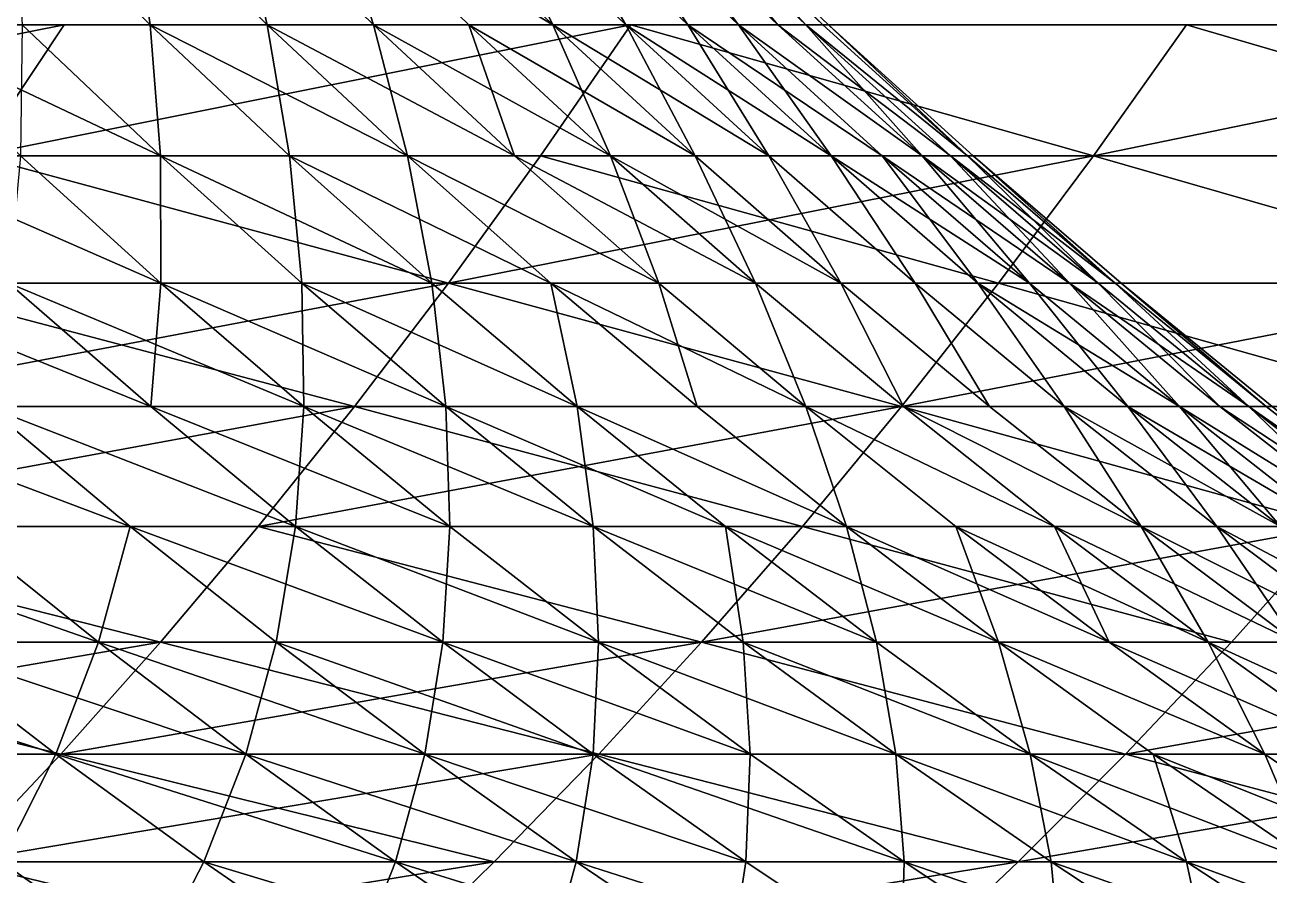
# Model space of a CAD drawing. Header units: millimetres. Extents: x -3250 to 8000, y -3250 to 3250.
# Drawn here: x 6573.7 to 6700.9, y -673.4 to -586.4 of the extents above; entities that cross this region are included whole.
import ezdxf

# ---------------------------------------------------------------- set-up
doc = ezdxf.new("R2010")
doc.units = ezdxf.units.MM
doc.header["$MEASUREMENT"] = 0
doc.layers.add('MESH_3D', color=2, linetype='CONTINUOUS')

msp = doc.modelspace()

# ---------------------------------------------------------------- linework, layer by layer
at = {"layer": 'MESH_3D'}
for points in [[(6586.5, -586.44, 3097.36), (6584.47, -572.69, 3145.62), (6572.59, -572.69, 3101.27)], [(6573.41, -586.44, 3052.98), (6586.5, -586.44, 3097.36), (6572.59, -572.69, 3101.27)], [(6598.47, -586.44, 3142.05), (6595.24, -572.69, 3190.25), (6584.47, -572.69, 3145.62)], [(6586.5, -586.44, 3097.36), (6598.47, -586.44, 3142.05), (6584.47, -572.69, 3145.62)], [(6609.33, -586.44, 3187.03), (6604.9, -572.69, 3235.13), (6595.24, -572.69, 3190.25)], [(6598.47, -586.44, 3142.05), (6609.33, -586.44, 3187.03), (6595.24, -572.69, 3190.25)], [(6604.9, -572.69, 3235.13), (6627.67, -586.44, 3277.73), (6613.44, -572.69, 3280.24)], [(6619.06, -586.44, 3232.27), (6627.67, -586.44, 3277.73), (6604.9, -572.69, 3235.13)], [(6609.33, -586.44, 3187.03), (6619.06, -586.44, 3232.27), (6604.9, -572.69, 3235.13)], [(6627.67, -586.44, 3277.73), (6620.84, -572.69, 3325.55), (6613.44, -572.69, 3280.24)], [(6635.13, -586.44, 3323.4), (6627.12, -572.69, 3371.03), (6620.84, -572.69, 3325.55)], [(6627.67, -586.44, 3277.73), (6635.13, -586.44, 3323.4), (6620.84, -572.69, 3325.55)], [(6641.46, -586.44, 3369.24), (6632.26, -572.69, 3416.65), (6627.12, -572.69, 3371.03)], [(6635.13, -586.44, 3323.4), (6641.46, -586.44, 3369.24), (6627.12, -572.69, 3371.03)], [(6646.64, -586.44, 3415.22), (6636.26, -572.69, 3462.39), (6632.26, -572.69, 3416.65)], [(6641.46, -586.44, 3369.24), (6646.64, -586.44, 3415.22), (6632.26, -572.69, 3416.65)], [(6650.67, -586.44, 3461.31), (6639.12, -572.69, 3508.21), (6636.26, -572.69, 3462.39)], [(6646.64, -586.44, 3415.22), (6650.67, -586.44, 3461.31), (6636.26, -572.69, 3462.39)], [(6653.55, -586.44, 3507.49), (6640.84, -572.69, 3554.09), (6639.12, -572.69, 3508.21)], [(6650.67, -586.44, 3461.31), (6653.55, -586.44, 3507.49), (6639.12, -572.69, 3508.21)], [(6655.28, -586.44, 3553.73), (6641.41, -572.69, 3600), (6640.84, -572.69, 3554.09)], [(6653.55, -586.44, 3507.49), (6655.28, -586.44, 3553.73), (6640.84, -572.69, 3554.09)], [(6655.28, -586.44, 3553.73), (6655.86, -586.44, 3600), (6641.41, -572.69, 3600)], [(6655.86, -586.44, 23100), (6641.41, -572.69, 3600), (6655.86, -586.44, 3600)], [(6577.68, -586.44, 25446.87), (6509.99, -599.82, 25478.45), (6568.75, -599.82, 25435.08)], [(6577.68, -586.44, 25446.87), (6518.62, -586.44, 25490.46), (6509.99, -599.82, 25478.45)], [(6518.62, -586.44, 1209.54), (6577.68, -586.44, 1253.13), (6568.75, -599.82, 1264.92)], [(6587.54, -599.82, 23651.38), (6573.24, -599.82, 23695.78), (6559.22, -586.44, 23691.07)], [(6587.54, -599.82, 23651.38), (6559.22, -586.44, 23691.07), (6573.41, -586.44, 23647.02)], [(6568.75, -599.82, 1264.92), (6635.64, -586.44, 1298.18), (6626.42, -599.82, 1309.74)], [(6577.68, -586.44, 1253.13), (6635.64, -586.44, 1298.18), (6568.75, -599.82, 1264.92)], [(6635.64, -586.44, 25401.82), (6577.68, -586.44, 25446.87), (6568.75, -599.82, 25435.08)], [(6635.64, -586.44, 25401.82), (6568.75, -599.82, 25435.08), (6626.42, -599.82, 25390.26)], [(6573.24, -599.82, 3004.22), (6587.54, -599.82, 3048.62), (6573.41, -586.44, 3052.98)], [(6587.54, -599.82, 3048.62), (6586.5, -586.44, 3097.36), (6573.41, -586.44, 3052.98)], [(6586.5, -586.44, 23602.64), (6587.54, -599.82, 23651.38), (6573.41, -586.44, 23647.02)], [(6600.73, -599.82, 3093.35), (6598.47, -586.44, 3142.05), (6586.5, -586.44, 3097.36)], [(6587.54, -599.82, 3048.62), (6600.73, -599.82, 3093.35), (6586.5, -586.44, 3097.36)], [(6600.73, -599.82, 23606.65), (6587.54, -599.82, 23651.38), (6586.5, -586.44, 23602.64)], [(6612.81, -599.82, 23561.6), (6600.73, -599.82, 23606.65), (6586.5, -586.44, 23602.64)], [(6612.81, -599.82, 23561.6), (6586.5, -586.44, 23602.64), (6598.47, -586.44, 23557.95)], [(6598.47, -586.44, 3142.05), (6623.75, -599.82, 3183.74), (6609.33, -586.44, 3187.03)], [(6612.81, -599.82, 3138.4), (6623.75, -599.82, 3183.74), (6598.47, -586.44, 3142.05)], [(6600.73, -599.82, 3093.35), (6612.81, -599.82, 3138.4), (6598.47, -586.44, 3142.05)], [(6609.33, -586.44, 23512.97), (6612.81, -599.82, 23561.6), (6598.47, -586.44, 23557.95)], [(6623.75, -599.82, 3183.74), (6619.06, -586.44, 3232.27), (6609.33, -586.44, 3187.03)], [(6623.75, -599.82, 23516.26), (6612.81, -599.82, 23561.6), (6609.33, -586.44, 23512.97)], [(6633.56, -599.82, 23470.66), (6609.33, -586.44, 23512.97), (6619.06, -586.44, 23467.73)], [(6633.56, -599.82, 23470.66), (6623.75, -599.82, 23516.26), (6609.33, -586.44, 23512.97)], [(6633.56, -599.82, 3229.34), (6627.67, -586.44, 3277.73), (6619.06, -586.44, 3232.27)], [(6623.75, -599.82, 3183.74), (6633.56, -599.82, 3229.34), (6619.06, -586.44, 3232.27)], [(6642.23, -599.82, 23424.84), (6619.06, -586.44, 23467.73), (6627.67, -586.44, 23422.27)], [(6642.23, -599.82, 23424.84), (6633.56, -599.82, 23470.66), (6619.06, -586.44, 23467.73)], [(6635.64, -586.44, 1298.18), (6682.95, -599.82, 1355.99), (6626.42, -599.82, 1309.74)], [(6682.95, -599.82, 25344.01), (6635.64, -586.44, 25401.82), (6626.42, -599.82, 25390.26)], [(6642.23, -599.82, 3275.16), (6635.13, -586.44, 3323.4), (6627.67, -586.44, 3277.73)], [(6633.56, -599.82, 3229.34), (6642.23, -599.82, 3275.16), (6627.67, -586.44, 3277.73)], [(6649.76, -599.82, 23378.81), (6642.23, -599.82, 23424.84), (6627.67, -586.44, 23422.27)], [(6649.76, -599.82, 23378.81), (6627.67, -586.44, 23422.27), (6635.13, -586.44, 23376.6)], [(6649.76, -599.82, 3321.19), (6641.46, -586.44, 3369.24), (6635.13, -586.44, 3323.4)], [(6642.23, -599.82, 3275.16), (6649.76, -599.82, 3321.19), (6635.13, -586.44, 3323.4)], [(6656.13, -599.82, 23332.6), (6649.76, -599.82, 23378.81), (6635.13, -586.44, 23376.6)], [(6656.13, -599.82, 23332.6), (6635.13, -586.44, 23376.6), (6641.46, -586.44, 23330.76)], [(6635.64, -586.44, 1298.18), (6692.46, -586.44, 1344.66), (6682.95, -599.82, 1355.99)], [(6692.46, -586.44, 25355.34), (6635.64, -586.44, 25401.82), (6682.95, -599.82, 25344.01)], [(6656.13, -599.82, 3367.4), (6646.64, -586.44, 3415.22), (6641.46, -586.44, 3369.24)], [(6649.76, -599.82, 3321.19), (6656.13, -599.82, 3367.4), (6641.46, -586.44, 3369.24)], [(6661.36, -599.82, 23286.26), (6656.13, -599.82, 23332.6), (6641.46, -586.44, 23330.76)], [(6661.36, -599.82, 23286.26), (6641.46, -586.44, 23330.76), (6646.64, -586.44, 23284.78)], [(6646.64, -586.44, 3415.22), (6665.42, -599.82, 3460.21), (6650.67, -586.44, 3461.31)], [(6661.36, -599.82, 3413.74), (6665.42, -599.82, 3460.21), (6646.64, -586.44, 3415.22)], [(6656.13, -599.82, 3367.4), (6661.36, -599.82, 3413.74), (6646.64, -586.44, 3415.22)], [(6665.42, -599.82, 23239.79), (6661.36, -599.82, 23286.26), (6646.64, -586.44, 23284.78)], [(6665.42, -599.82, 23239.79), (6646.64, -586.44, 23284.78), (6650.67, -586.44, 23238.69)], [(6665.42, -599.82, 3460.21), (6653.55, -586.44, 3507.49), (6650.67, -586.44, 3461.31)], [(6668.33, -599.82, 23193.24), (6650.67, -586.44, 23238.69), (6653.55, -586.44, 23192.51)], [(6668.33, -599.82, 23193.24), (6665.42, -599.82, 23239.79), (6650.67, -586.44, 23238.69)], [(6653.55, -586.44, 3507.49), (6670.07, -599.82, 3553.36), (6655.28, -586.44, 3553.73)], [(6668.33, -599.82, 3506.76), (6670.07, -599.82, 3553.36), (6653.55, -586.44, 3507.49)], [(6665.42, -599.82, 3460.21), (6668.33, -599.82, 3506.76), (6653.55, -586.44, 3507.49)], [(6670.07, -599.82, 23146.64), (6653.55, -586.44, 23192.51), (6655.28, -586.44, 23146.27)], [(6670.07, -599.82, 23146.64), (6668.33, -599.82, 23193.24), (6653.55, -586.44, 23192.51)], [(6670.07, -599.82, 3553.36), (6655.86, -586.44, 3600), (6655.28, -586.44, 3553.73)], [(6670.07, -599.82, 23146.64), (6655.28, -586.44, 23146.27), (6655.86, -586.44, 23100)], [(6670.07, -599.82, 3553.36), (6670.65, -599.82, 3600), (6655.86, -586.44, 3600)], [(6670.65, -599.82, 23100), (6655.86, -586.44, 23100), (6655.86, -586.44, 3600)], [(6670.65, -599.82, 23100), (6655.86, -586.44, 3600), (6670.65, -599.82, 3600)], [(6670.07, -599.82, 23146.64), (6655.86, -586.44, 23100), (6670.65, -599.82, 23100)], [(6692.46, -586.44, 1344.66), (6738.31, -599.82, 1403.63), (6682.95, -599.82, 1355.99)], [(6748.09, -586.44, 25307.46), (6682.95, -599.82, 25344.01), (6738.31, -599.82, 25296.37)], [(6748.09, -586.44, 25307.46), (6692.46, -586.44, 25355.34), (6682.95, -599.82, 25344.01)], [(6692.46, -586.44, 1344.66), (6748.09, -586.44, 1392.54), (6738.31, -599.82, 1403.63)], [(6587.57, -612.84, 23700.59), (6572.04, -612.84, 23744.97), (6557.84, -599.82, 23739.8)], [(6587.57, -612.84, 23700.59), (6557.84, -599.82, 23739.8), (6573.24, -599.82, 23695.78)], [(6568.75, -599.82, 1264.92), (6616.99, -612.84, 1321.56), (6559.62, -612.84, 1276.97)], [(6616.99, -612.84, 25378.44), (6568.75, -599.82, 25435.08), (6559.62, -612.84, 25423.03)], [(6568.75, -599.82, 1264.92), (6626.42, -599.82, 1309.74), (6616.99, -612.84, 1321.56)], [(6626.42, -599.82, 25390.26), (6568.75, -599.82, 25435.08), (6616.99, -612.84, 25378.44)], [(6572.04, -612.84, 2955.03), (6587.57, -612.84, 2999.41), (6573.24, -599.82, 3004.22)], [(6587.57, -612.84, 2999.41), (6587.54, -599.82, 3048.62), (6573.24, -599.82, 3004.22)], [(6587.54, -599.82, 23651.38), (6587.57, -612.84, 23700.59), (6573.24, -599.82, 23695.78)], [(6587.54, -599.82, 3048.62), (6615.29, -612.84, 3089.26), (6600.73, -599.82, 3093.35)], [(6601.99, -612.84, 3044.16), (6615.29, -612.84, 3089.26), (6587.54, -599.82, 3048.62)], [(6587.57, -612.84, 2999.41), (6601.99, -612.84, 3044.16), (6587.54, -599.82, 3048.62)], [(6601.99, -612.84, 23655.84), (6587.57, -612.84, 23700.59), (6587.54, -599.82, 23651.38)], [(6600.73, -599.82, 23606.65), (6601.99, -612.84, 23655.84), (6587.54, -599.82, 23651.38)], [(6615.29, -612.84, 3089.26), (6612.81, -599.82, 3138.4), (6600.73, -599.82, 3093.35)], [(6615.29, -612.84, 23610.74), (6601.99, -612.84, 23655.84), (6600.73, -599.82, 23606.65)], [(6627.46, -612.84, 23565.33), (6600.73, -599.82, 23606.65), (6612.81, -599.82, 23561.6)], [(6627.46, -612.84, 23565.33), (6615.29, -612.84, 23610.74), (6600.73, -599.82, 23606.65)], [(6612.81, -599.82, 3138.4), (6638.49, -612.84, 3180.38), (6623.75, -599.82, 3183.74)], [(6627.46, -612.84, 3134.67), (6638.49, -612.84, 3180.38), (6612.81, -599.82, 3138.4)], [(6615.29, -612.84, 3089.26), (6627.46, -612.84, 3134.67), (6612.81, -599.82, 3138.4)], [(6638.49, -612.84, 23519.62), (6627.46, -612.84, 23565.33), (6612.81, -599.82, 23561.6)], [(6638.49, -612.84, 23519.62), (6612.81, -599.82, 23561.6), (6623.75, -599.82, 23516.26)], [(6626.42, -599.82, 1309.74), (6673.23, -612.84, 1367.57), (6616.99, -612.84, 1321.56)], [(6682.95, -599.82, 25344.01), (6616.99, -612.84, 25378.44), (6673.23, -612.84, 25332.43)], [(6682.95, -599.82, 25344.01), (6626.42, -599.82, 25390.26), (6616.99, -612.84, 25378.44)], [(6623.75, -599.82, 3183.74), (6648.38, -612.84, 3226.34), (6633.56, -599.82, 3229.34)], [(6638.49, -612.84, 3180.38), (6648.38, -612.84, 3226.34), (6623.75, -599.82, 3183.74)], [(6633.56, -599.82, 23470.66), (6638.49, -612.84, 23519.62), (6623.75, -599.82, 23516.26)], [(6626.42, -599.82, 1309.74), (6682.95, -599.82, 1355.99), (6673.23, -612.84, 1367.57)], [(6633.56, -599.82, 3229.34), (6657.12, -612.84, 3272.54), (6642.23, -599.82, 3275.16)], [(6648.38, -612.84, 3226.34), (6657.12, -612.84, 3272.54), (6633.56, -599.82, 3229.34)], [(6648.38, -612.84, 23473.66), (6638.49, -612.84, 23519.62), (6633.56, -599.82, 23470.66)], [(6642.23, -599.82, 23424.84), (6648.38, -612.84, 23473.66), (6633.56, -599.82, 23470.66)], [(6657.12, -612.84, 3272.54), (6649.76, -599.82, 3321.19), (6642.23, -599.82, 3275.16)], [(6657.12, -612.84, 23427.46), (6648.38, -612.84, 23473.66), (6642.23, -599.82, 23424.84)], [(6649.76, -599.82, 23378.81), (6657.12, -612.84, 23427.46), (6642.23, -599.82, 23424.84)], [(6664.71, -612.84, 3318.94), (6656.13, -599.82, 3367.4), (6649.76, -599.82, 3321.19)], [(6657.12, -612.84, 3272.54), (6664.71, -612.84, 3318.94), (6649.76, -599.82, 3321.19)], [(6664.71, -612.84, 23381.06), (6657.12, -612.84, 23427.46), (6649.76, -599.82, 23378.81)], [(6656.13, -599.82, 23332.6), (6664.71, -612.84, 23381.06), (6649.76, -599.82, 23378.81)], [(6671.13, -612.84, 3365.52), (6661.36, -599.82, 3413.74), (6656.13, -599.82, 3367.4)], [(6664.71, -612.84, 3318.94), (6671.13, -612.84, 3365.52), (6656.13, -599.82, 3367.4)], [(6671.13, -612.84, 23334.48), (6664.71, -612.84, 23381.06), (6656.13, -599.82, 23332.6)], [(6676.4, -612.84, 23287.76), (6671.13, -612.84, 23334.48), (6656.13, -599.82, 23332.6)], [(6676.4, -612.84, 23287.76), (6656.13, -599.82, 23332.6), (6661.36, -599.82, 23286.26)], [(6661.36, -599.82, 3413.74), (6680.5, -612.84, 3459.08), (6665.42, -599.82, 3460.21)], [(6676.4, -612.84, 3412.24), (6680.5, -612.84, 3459.08), (6661.36, -599.82, 3413.74)], [(6671.13, -612.84, 3365.52), (6676.4, -612.84, 3412.24), (6661.36, -599.82, 3413.74)], [(6665.42, -599.82, 23239.79), (6676.4, -612.84, 23287.76), (6661.36, -599.82, 23286.26)], [(6680.5, -612.84, 3459.08), (6668.33, -599.82, 3506.76), (6665.42, -599.82, 3460.21)], [(6680.5, -612.84, 23240.92), (6676.4, -612.84, 23287.76), (6665.42, -599.82, 23239.79)], [(6683.43, -612.84, 23194), (6680.5, -612.84, 23240.92), (6665.42, -599.82, 23239.79)], [(6683.43, -612.84, 23194), (6665.42, -599.82, 23239.79), (6668.33, -599.82, 23193.24)], [(6668.33, -599.82, 3506.76), (6685.18, -612.84, 3552.99), (6670.07, -599.82, 3553.36)], [(6683.43, -612.84, 3506), (6685.18, -612.84, 3552.99), (6668.33, -599.82, 3506.76)], [(6680.5, -612.84, 3459.08), (6683.43, -612.84, 3506), (6668.33, -599.82, 3506.76)], [(6670.07, -599.82, 23146.64), (6683.43, -612.84, 23194), (6668.33, -599.82, 23193.24)], [(6685.18, -612.84, 3552.99), (6670.65, -599.82, 3600), (6670.07, -599.82, 3553.36)], [(6685.18, -612.84, 23147.01), (6670.07, -599.82, 23146.64), (6670.65, -599.82, 23100)], [(6685.18, -612.84, 23147.01), (6683.43, -612.84, 23194), (6670.07, -599.82, 23146.64)], [(6685.18, -612.84, 3552.99), (6685.77, -612.84, 3600), (6670.65, -599.82, 3600)], [(6670.65, -599.82, 23100), (6670.65, -599.82, 3600), (6685.77, -612.84, 3600)], [(6685.77, -612.84, 23100), (6670.65, -599.82, 23100), (6685.77, -612.84, 3600)], [(6685.18, -612.84, 23147.01), (6670.65, -599.82, 23100), (6685.77, -612.84, 23100)], [(6682.95, -599.82, 1355.99), (6728.3, -612.84, 1414.97), (6673.23, -612.84, 1367.57)], [(6728.3, -612.84, 25285.03), (6682.95, -599.82, 25344.01), (6673.23, -612.84, 25332.43)], [(6682.95, -599.82, 1355.99), (6738.31, -599.82, 1403.63), (6728.3, -612.84, 1414.97)], [(6738.31, -599.82, 25296.37), (6682.95, -599.82, 25344.01), (6728.3, -612.84, 25285.03)], [(6559.62, -612.84, 1276.97), (6607.37, -625.47, 1333.63), (6550.3, -625.47, 1289.28)], [(6616.99, -612.84, 25378.44), (6550.3, -625.47, 25410.72), (6607.37, -625.47, 25366.37)], [(6616.99, -612.84, 25378.44), (6559.62, -612.84, 25423.03), (6550.3, -625.47, 25410.72)], [(6586.55, -625.47, 23750.25), (6569.78, -625.47, 23794.59), (6555.41, -612.84, 23788.95)], [(6586.55, -625.47, 23750.25), (6555.41, -612.84, 23788.95), (6572.04, -612.84, 23744.97)], [(6559.62, -612.84, 1276.97), (6616.99, -612.84, 1321.56), (6607.37, -625.47, 1333.63)], [(6569.78, -625.47, 2905.41), (6586.55, -625.47, 2949.75), (6572.04, -612.84, 2955.03)], [(6586.55, -625.47, 2949.75), (6587.57, -612.84, 2999.41), (6572.04, -612.84, 2955.03)], [(6602.21, -625.47, 23705.51), (6586.55, -625.47, 23750.25), (6572.04, -612.84, 23744.97)], [(6602.21, -625.47, 23705.51), (6572.04, -612.84, 23744.97), (6587.57, -612.84, 23700.59)], [(6586.55, -625.47, 2949.75), (6602.21, -625.47, 2994.49), (6587.57, -612.84, 2999.41)], [(6602.21, -625.47, 2994.49), (6601.99, -612.84, 3044.16), (6587.57, -612.84, 2999.41)], [(6616.74, -625.47, 23660.39), (6587.57, -612.84, 23700.59), (6601.99, -612.84, 23655.84)], [(6616.74, -625.47, 23660.39), (6602.21, -625.47, 23705.51), (6587.57, -612.84, 23700.59)], [(6616.74, -625.47, 3039.61), (6615.29, -612.84, 3089.26), (6601.99, -612.84, 3044.16)], [(6602.21, -625.47, 2994.49), (6616.74, -625.47, 3039.61), (6601.99, -612.84, 3044.16)], [(6630.15, -625.47, 23614.92), (6616.74, -625.47, 23660.39), (6601.99, -612.84, 23655.84)], [(6630.15, -625.47, 23614.92), (6601.99, -612.84, 23655.84), (6615.29, -612.84, 23610.74)], [(6616.99, -612.84, 1321.56), (6663.31, -625.47, 1379.4), (6607.37, -625.47, 1333.63)], [(6663.31, -625.47, 25320.6), (6616.99, -612.84, 25378.44), (6607.37, -625.47, 25366.37)], [(6630.15, -625.47, 3085.08), (6627.46, -612.84, 3134.67), (6615.29, -612.84, 3089.26)], [(6616.74, -625.47, 3039.61), (6630.15, -625.47, 3085.08), (6615.29, -612.84, 3089.26)], [(6627.46, -612.84, 23565.33), (6630.15, -625.47, 23614.92), (6615.29, -612.84, 23610.74)], [(6616.99, -612.84, 1321.56), (6673.23, -612.84, 1367.57), (6663.31, -625.47, 1379.4)], [(6673.23, -612.84, 25332.43), (6616.99, -612.84, 25378.44), (6663.31, -625.47, 25320.6)], [(6642.42, -625.47, 3130.86), (6638.49, -612.84, 3180.38), (6627.46, -612.84, 3134.67)], [(6630.15, -625.47, 3085.08), (6642.42, -625.47, 3130.86), (6627.46, -612.84, 3134.67)], [(6642.42, -625.47, 23569.14), (6630.15, -625.47, 23614.92), (6627.46, -612.84, 23565.33)], [(6653.54, -625.47, 23523.06), (6642.42, -625.47, 23569.14), (6627.46, -612.84, 23565.33)], [(6653.54, -625.47, 23523.06), (6627.46, -612.84, 23565.33), (6638.49, -612.84, 23519.62)], [(6653.54, -625.47, 3176.94), (6648.38, -612.84, 3226.34), (6638.49, -612.84, 3180.38)], [(6642.42, -625.47, 3130.86), (6653.54, -625.47, 3176.94), (6638.49, -612.84, 3180.38)], [(6648.38, -612.84, 23473.66), (6653.54, -625.47, 23523.06), (6638.49, -612.84, 23519.62)], [(6663.51, -625.47, 3223.28), (6657.12, -612.84, 3272.54), (6648.38, -612.84, 3226.34)], [(6653.54, -625.47, 3176.94), (6663.51, -625.47, 3223.28), (6648.38, -612.84, 3226.34)], [(6663.51, -625.47, 23476.72), (6653.54, -625.47, 23523.06), (6648.38, -612.84, 23473.66)], [(6657.12, -612.84, 23427.46), (6663.51, -625.47, 23476.72), (6648.38, -612.84, 23473.66)], [(6672.32, -625.47, 3269.86), (6664.71, -612.84, 3318.94), (6657.12, -612.84, 3272.54)], [(6663.51, -625.47, 3223.28), (6672.32, -625.47, 3269.86), (6657.12, -612.84, 3272.54)], [(6672.32, -625.47, 23430.14), (6663.51, -625.47, 23476.72), (6657.12, -612.84, 23427.46)], [(6664.71, -612.84, 23381.06), (6672.32, -625.47, 23430.14), (6657.12, -612.84, 23427.46)], [(6673.23, -612.84, 1367.57), (6718.09, -625.47, 1426.54), (6663.31, -625.47, 1379.4)], [(6728.3, -612.84, 25285.03), (6673.23, -612.84, 25332.43), (6663.31, -625.47, 25320.6)], [(6728.3, -612.84, 25285.03), (6663.31, -625.47, 25320.6), (6718.09, -625.47, 25273.46)], [(6679.97, -625.47, 3316.64), (6671.13, -612.84, 3365.52), (6664.71, -612.84, 3318.94)], [(6672.32, -625.47, 3269.86), (6679.97, -625.47, 3316.64), (6664.71, -612.84, 3318.94)], [(6679.97, -625.47, 23383.36), (6672.32, -625.47, 23430.14), (6664.71, -612.84, 23381.06)], [(6671.13, -612.84, 23334.48), (6679.97, -625.47, 23383.36), (6664.71, -612.84, 23381.06)], [(6686.45, -625.47, 3363.6), (6676.4, -612.84, 3412.24), (6671.13, -612.84, 3365.52)], [(6679.97, -625.47, 3316.64), (6686.45, -625.47, 3363.6), (6671.13, -612.84, 3365.52)], [(6686.45, -625.47, 23336.4), (6679.97, -625.47, 23383.36), (6671.13, -612.84, 23334.48)], [(6691.76, -625.47, 23289.3), (6671.13, -612.84, 23334.48), (6676.4, -612.84, 23287.76)], [(6691.76, -625.47, 23289.3), (6686.45, -625.47, 23336.4), (6671.13, -612.84, 23334.48)], [(6673.23, -612.84, 1367.57), (6728.3, -612.84, 1414.97), (6718.09, -625.47, 1426.54)], [(6691.76, -625.47, 3410.7), (6680.5, -612.84, 3459.08), (6676.4, -612.84, 3412.24)], [(6686.45, -625.47, 3363.6), (6691.76, -625.47, 3410.7), (6676.4, -612.84, 3412.24)], [(6680.5, -612.84, 23240.92), (6691.76, -625.47, 23289.3), (6676.4, -612.84, 23287.76)], [(6695.89, -625.47, 3457.92), (6683.43, -612.84, 3506), (6680.5, -612.84, 3459.08)], [(6691.76, -625.47, 3410.7), (6695.89, -625.47, 3457.92), (6680.5, -612.84, 3459.08)], [(6695.89, -625.47, 23242.08), (6691.76, -625.47, 23289.3), (6680.5, -612.84, 23240.92)], [(6698.84, -625.47, 23194.77), (6695.89, -625.47, 23242.08), (6680.5, -612.84, 23240.92)], [(6698.84, -625.47, 23194.77), (6680.5, -612.84, 23240.92), (6683.43, -612.84, 23194)], [(6698.84, -625.47, 3505.23), (6685.18, -612.84, 3552.99), (6683.43, -612.84, 3506)], [(6695.89, -625.47, 3457.92), (6698.84, -625.47, 3505.23), (6683.43, -612.84, 3506)], [(6685.18, -612.84, 23147.01), (6698.84, -625.47, 23194.77), (6683.43, -612.84, 23194)], [(6700.62, -625.47, 3552.6), (6685.77, -612.84, 3600), (6685.18, -612.84, 3552.99)], [(6698.84, -625.47, 3505.23), (6700.62, -625.47, 3552.6), (6685.18, -612.84, 3552.99)], [(6700.62, -625.47, 23147.4), (6698.84, -625.47, 23194.77), (6685.18, -612.84, 23147.01)], [(6700.62, -625.47, 23147.4), (6685.18, -612.84, 23147.01), (6685.77, -612.84, 23100)], [(6700.62, -625.47, 3552.6), (6701.21, -625.47, 3600), (6685.77, -612.84, 3600)], [(6701.21, -625.47, 23100), (6685.77, -612.84, 23100), (6685.77, -612.84, 3600)], [(6701.21, -625.47, 23100), (6685.77, -612.84, 3600), (6701.21, -625.47, 3600)], [(6700.62, -625.47, 23147.4), (6685.77, -612.84, 23100), (6701.21, -625.47, 23100)], [(6540.79, -637.71, 1301.83), (6607.37, -625.47, 1333.63), (6597.55, -637.71, 1345.95)], [(6550.3, -625.47, 1289.28), (6607.37, -625.47, 1333.63), (6540.79, -637.71, 1301.83)], [(6607.37, -625.47, 25366.37), (6540.79, -637.71, 25398.17), (6597.55, -637.71, 25354.05)], [(6607.37, -625.47, 25366.37), (6550.3, -625.47, 25410.72), (6540.79, -637.71, 25398.17)], [(6551.92, -625.47, 2861.5), (6584.44, -637.71, 2899.66), (6569.78, -625.47, 2905.41)], [(6566.43, -637.71, 2855.39), (6584.44, -637.71, 2899.66), (6551.92, -625.47, 2861.5)], [(6584.44, -637.71, 23800.34), (6551.92, -625.47, 23838.5), (6569.78, -625.47, 23794.59)], [(6584.44, -637.71, 23800.34), (6566.43, -637.71, 23844.61), (6551.92, -625.47, 23838.5)], [(6569.78, -625.47, 2905.41), (6601.35, -637.71, 2944.36), (6586.55, -625.47, 2949.75)], [(6584.44, -637.71, 2899.66), (6601.35, -637.71, 2944.36), (6569.78, -625.47, 2905.41)], [(6601.35, -637.71, 23755.64), (6569.78, -625.47, 23794.59), (6586.55, -625.47, 23750.25)], [(6601.35, -637.71, 23755.64), (6584.44, -637.71, 23800.34), (6569.78, -625.47, 23794.59)], [(6586.55, -625.47, 2949.75), (6617.14, -637.71, 2989.47), (6602.21, -625.47, 2994.49)], [(6601.35, -637.71, 2944.36), (6617.14, -637.71, 2989.47), (6586.55, -625.47, 2949.75)], [(6602.21, -625.47, 23705.51), (6601.35, -637.71, 23755.64), (6586.55, -625.47, 23750.25)], [(6607.37, -625.47, 1333.63), (6653.18, -637.71, 1391.46), (6597.55, -637.71, 1345.95)], [(6663.31, -625.47, 25320.6), (6607.37, -625.47, 25366.37), (6597.55, -637.71, 25354.05)], [(6663.31, -625.47, 25320.6), (6597.55, -637.71, 25354.05), (6653.18, -637.71, 25308.54)], [(6617.14, -637.71, 23710.53), (6601.35, -637.71, 23755.64), (6602.21, -625.47, 23705.51)], [(6617.14, -637.71, 2989.47), (6616.74, -625.47, 3039.61), (6602.21, -625.47, 2994.49)], [(6631.79, -637.71, 23665.03), (6617.14, -637.71, 23710.53), (6602.21, -625.47, 23705.51)], [(6631.79, -637.71, 23665.03), (6602.21, -625.47, 23705.51), (6616.74, -625.47, 23660.39)], [(6607.37, -625.47, 1333.63), (6663.31, -625.47, 1379.4), (6653.18, -637.71, 1391.46)], [(6631.79, -637.71, 3034.97), (6630.15, -625.47, 3085.08), (6616.74, -625.47, 3039.61)], [(6617.14, -637.71, 2989.47), (6631.79, -637.71, 3034.97), (6616.74, -625.47, 3039.61)], [(6645.31, -637.71, 23619.19), (6616.74, -625.47, 23660.39), (6630.15, -625.47, 23614.92)], [(6645.31, -637.71, 23619.19), (6631.79, -637.71, 23665.03), (6616.74, -625.47, 23660.39)], [(6630.15, -625.47, 3085.08), (6657.68, -637.71, 3126.98), (6642.42, -625.47, 3130.86)], [(6645.31, -637.71, 3080.81), (6657.68, -637.71, 3126.98), (6630.15, -625.47, 3085.08)], [(6631.79, -637.71, 3034.97), (6645.31, -637.71, 3080.81), (6630.15, -625.47, 3085.08)], [(6657.68, -637.71, 23573.02), (6645.31, -637.71, 23619.19), (6630.15, -625.47, 23614.92)], [(6657.68, -637.71, 23573.02), (6630.15, -625.47, 23614.92), (6642.42, -625.47, 23569.14)], [(6657.68, -637.71, 3126.98), (6653.54, -625.47, 3176.94), (6642.42, -625.47, 3130.86)], [(6653.54, -625.47, 23523.06), (6657.68, -637.71, 23573.02), (6642.42, -625.47, 23569.14)], [(6663.31, -625.47, 1379.4), (6707.67, -637.71, 1438.35), (6653.18, -637.71, 1391.46)], [(6707.67, -637.71, 25261.65), (6663.31, -625.47, 25320.6), (6653.18, -637.71, 25308.54)], [(6653.54, -625.47, 3176.94), (6678.95, -637.71, 3220.16), (6663.51, -625.47, 3223.28)], [(6668.89, -637.71, 3173.44), (6678.95, -637.71, 3220.16), (6653.54, -625.47, 3176.94)], [(6657.68, -637.71, 3126.98), (6668.89, -637.71, 3173.44), (6653.54, -625.47, 3176.94)], [(6668.89, -637.71, 23526.56), (6657.68, -637.71, 23573.02), (6653.54, -625.47, 23523.06)], [(6678.95, -637.71, 23479.84), (6668.89, -637.71, 23526.56), (6653.54, -625.47, 23523.06)], [(6678.95, -637.71, 23479.84), (6653.54, -625.47, 23523.06), (6663.51, -625.47, 23476.72)], [(6663.31, -625.47, 1379.4), (6718.09, -625.47, 1426.54), (6707.67, -637.71, 1438.35)], [(6718.09, -625.47, 25273.46), (6663.31, -625.47, 25320.6), (6707.67, -637.71, 25261.65)], [(6663.51, -625.47, 3223.28), (6687.83, -637.71, 3267.12), (6672.32, -625.47, 3269.86)], [(6678.95, -637.71, 3220.16), (6687.83, -637.71, 3267.12), (6663.51, -625.47, 3223.28)], [(6687.83, -637.71, 23432.88), (6663.51, -625.47, 23476.72), (6672.32, -625.47, 23430.14)], [(6687.83, -637.71, 23432.88), (6678.95, -637.71, 23479.84), (6663.51, -625.47, 23476.72)], [(6687.83, -637.71, 3267.12), (6679.97, -625.47, 3316.64), (6672.32, -625.47, 3269.86)], [(6679.97, -625.47, 23383.36), (6687.83, -637.71, 23432.88), (6672.32, -625.47, 23430.14)], [(6695.55, -637.71, 3314.29), (6686.45, -625.47, 3363.6), (6679.97, -625.47, 3316.64)], [(6687.83, -637.71, 3267.12), (6695.55, -637.71, 3314.29), (6679.97, -625.47, 3316.64)], [(6695.55, -637.71, 23385.71), (6687.83, -637.71, 23432.88), (6679.97, -625.47, 23383.36)], [(6702.08, -637.71, 23338.36), (6679.97, -625.47, 23383.36), (6686.45, -625.47, 23336.4)], [(6702.08, -637.71, 23338.36), (6695.55, -637.71, 23385.71), (6679.97, -625.47, 23383.36)], [(6702.08, -637.71, 3361.64), (6691.76, -625.47, 3410.7), (6686.45, -625.47, 3363.6)], [(6695.55, -637.71, 3314.29), (6702.08, -637.71, 3361.64), (6686.45, -625.47, 3363.6)], [(6707.43, -637.71, 23290.87), (6702.08, -637.71, 23338.36), (6686.45, -625.47, 23336.4)], [(6707.43, -637.71, 23290.87), (6686.45, -625.47, 23336.4), (6691.76, -625.47, 23289.3)], [(6691.76, -625.47, 3410.7), (6711.6, -637.71, 3456.75), (6695.89, -625.47, 3457.92)], [(6707.43, -637.71, 3409.13), (6711.6, -637.71, 3456.75), (6691.76, -625.47, 3410.7)], [(6702.08, -637.71, 3361.64), (6707.43, -637.71, 3409.13), (6691.76, -625.47, 3410.7)], [(6711.6, -637.71, 23243.25), (6691.76, -625.47, 23289.3), (6695.89, -625.47, 23242.08)], [(6711.6, -637.71, 23243.25), (6707.43, -637.71, 23290.87), (6691.76, -625.47, 23289.3)], [(6711.6, -637.71, 3456.75), (6698.84, -625.47, 3505.23), (6695.89, -625.47, 3457.92)], [(6714.57, -637.71, 23195.55), (6711.6, -637.71, 23243.25), (6695.89, -625.47, 23242.08)], [(6714.57, -637.71, 23195.55), (6695.89, -625.47, 23242.08), (6698.84, -625.47, 23194.77)], [(6698.84, -625.47, 3505.23), (6716.36, -637.71, 3552.21), (6700.62, -625.47, 3552.6)], [(6714.57, -637.71, 3504.45), (6716.36, -637.71, 3552.21), (6698.84, -625.47, 3505.23)], [(6711.6, -637.71, 3456.75), (6714.57, -637.71, 3504.45), (6698.84, -625.47, 3505.23)], [(6716.36, -637.71, 23147.79), (6714.57, -637.71, 23195.55), (6698.84, -625.47, 23194.77)], [(6716.36, -637.71, 23147.79), (6698.84, -625.47, 23194.77), (6700.62, -625.47, 23147.4)], [(6716.36, -637.71, 3552.21), (6701.21, -625.47, 3600), (6700.62, -625.47, 3552.6)], [(6716.36, -637.71, 23147.79), (6700.62, -625.47, 23147.4), (6701.21, -625.47, 23100)], [(6540.79, -637.71, 1301.83), (6587.54, -649.55, 1358.49), (6531.1, -649.55, 1314.63)], [(6587.54, -649.55, 25341.51), (6540.79, -637.71, 25398.17), (6531.1, -649.55, 25385.37)], [(6540.79, -637.71, 1301.83), (6597.55, -637.71, 1345.95), (6587.54, -649.55, 1358.49)], [(6597.55, -637.71, 25354.05), (6540.79, -637.71, 25398.17), (6587.54, -649.55, 25341.51)], [(6581.22, -649.55, 23850.85), (6547.32, -637.71, 23888.42), (6566.43, -637.71, 23844.61)], [(6581.22, -649.55, 23850.85), (6561.95, -649.55, 23895.02), (6547.32, -637.71, 23888.42)], [(6561.95, -649.55, 2804.98), (6581.22, -649.55, 2849.15), (6566.43, -637.71, 2855.39)], [(6581.22, -649.55, 2849.15), (6584.44, -637.71, 2899.66), (6566.43, -637.71, 2855.39)], [(6584.44, -637.71, 23800.34), (6581.22, -649.55, 23850.85), (6566.43, -637.71, 23844.61)], [(6581.22, -649.55, 2849.15), (6599.38, -649.55, 2893.79), (6584.44, -637.71, 2899.66)], [(6599.38, -649.55, 23806.21), (6581.22, -649.55, 23850.85), (6584.44, -637.71, 23800.34)], [(6599.38, -649.55, 2893.79), (6601.35, -637.71, 2944.36), (6584.44, -637.71, 2899.66)], [(6616.43, -649.55, 23761.13), (6584.44, -637.71, 23800.34), (6601.35, -637.71, 23755.64)], [(6616.43, -649.55, 23761.13), (6599.38, -649.55, 23806.21), (6584.44, -637.71, 23800.34)], [(6597.55, -637.71, 1345.95), (6642.87, -649.55, 1403.75), (6587.54, -649.55, 1358.49)], [(6642.87, -649.55, 25296.25), (6597.55, -637.71, 25354.05), (6587.54, -649.55, 25341.51)], [(6597.55, -637.71, 1345.95), (6653.18, -637.71, 1391.46), (6642.87, -649.55, 1403.75)], [(6653.18, -637.71, 25308.54), (6597.55, -637.71, 25354.05), (6642.87, -649.55, 25296.25)], [(6599.38, -649.55, 2893.79), (6616.43, -649.55, 2938.87), (6601.35, -637.71, 2944.36)], [(6616.43, -649.55, 2938.87), (6617.14, -637.71, 2989.47), (6601.35, -637.71, 2944.36)], [(6632.35, -649.55, 23715.64), (6601.35, -637.71, 23755.64), (6617.14, -637.71, 23710.53)], [(6632.35, -649.55, 23715.64), (6616.43, -649.55, 23761.13), (6601.35, -637.71, 23755.64)], [(6616.43, -649.55, 2938.87), (6632.35, -649.55, 2984.36), (6617.14, -637.71, 2989.47)], [(6632.35, -649.55, 2984.36), (6631.79, -637.71, 3034.97), (6617.14, -637.71, 2989.47)], [(6631.79, -637.71, 23665.03), (6632.35, -649.55, 23715.64), (6617.14, -637.71, 23710.53)], [(6647.13, -649.55, 3030.24), (6645.31, -637.71, 3080.81), (6631.79, -637.71, 3034.97)], [(6632.35, -649.55, 2984.36), (6647.13, -649.55, 3030.24), (6631.79, -637.71, 3034.97)], [(6647.13, -649.55, 23669.76), (6632.35, -649.55, 23715.64), (6631.79, -637.71, 23665.03)], [(6660.76, -649.55, 23623.54), (6647.13, -649.55, 23669.76), (6631.79, -637.71, 23665.03)], [(6660.76, -649.55, 23623.54), (6631.79, -637.71, 23665.03), (6645.31, -637.71, 23619.19)], [(6653.18, -637.71, 1391.46), (6697.05, -649.55, 1450.38), (6642.87, -649.55, 1403.75)], [(6707.67, -637.71, 25261.65), (6642.87, -649.55, 25296.25), (6697.05, -649.55, 25249.62)], [(6707.67, -637.71, 25261.65), (6653.18, -637.71, 25308.54), (6642.87, -649.55, 25296.25)], [(6660.76, -649.55, 3076.46), (6657.68, -637.71, 3126.98), (6645.31, -637.71, 3080.81)], [(6647.13, -649.55, 3030.24), (6660.76, -649.55, 3076.46), (6645.31, -637.71, 3080.81)], [(6673.23, -649.55, 23576.98), (6660.76, -649.55, 23623.54), (6645.31, -637.71, 23619.19)], [(6673.23, -649.55, 23576.98), (6645.31, -637.71, 23619.19), (6657.68, -637.71, 23573.02)], [(6653.18, -637.71, 1391.46), (6707.67, -637.71, 1438.35), (6697.05, -649.55, 1450.38)], [(6673.23, -649.55, 3123.02), (6668.89, -637.71, 3173.44), (6657.68, -637.71, 3126.98)], [(6660.76, -649.55, 3076.46), (6673.23, -649.55, 3123.02), (6657.68, -637.71, 3126.98)], [(6684.54, -649.55, 23530.13), (6657.68, -637.71, 23573.02), (6668.89, -637.71, 23526.56)], [(6684.54, -649.55, 23530.13), (6673.23, -649.55, 23576.98), (6657.68, -637.71, 23573.02)], [(6668.89, -637.71, 3173.44), (6694.68, -649.55, 3216.98), (6678.95, -637.71, 3220.16)], [(6684.54, -649.55, 3169.87), (6694.68, -649.55, 3216.98), (6668.89, -637.71, 3173.44)], [(6673.23, -649.55, 3123.02), (6684.54, -649.55, 3169.87), (6668.89, -637.71, 3173.44)], [(6678.95, -637.71, 23479.84), (6684.54, -649.55, 23530.13), (6668.89, -637.71, 23526.56)], [(6694.68, -649.55, 3216.98), (6687.83, -637.71, 3267.12), (6678.95, -637.71, 3220.16)], [(6694.68, -649.55, 23483.02), (6684.54, -649.55, 23530.13), (6678.95, -637.71, 23479.84)], [(6703.64, -649.55, 23435.66), (6694.68, -649.55, 23483.02), (6678.95, -637.71, 23479.84)], [(6703.64, -649.55, 23435.66), (6678.95, -637.71, 23479.84), (6687.83, -637.71, 23432.88)], [(6703.64, -649.55, 3264.34), (6695.55, -637.71, 3314.29), (6687.83, -637.71, 3267.12)], [(6694.68, -649.55, 3216.98), (6703.64, -649.55, 3264.34), (6687.83, -637.71, 3267.12)], [(6711.41, -649.55, 23388.1), (6703.64, -649.55, 23435.66), (6687.83, -637.71, 23432.88)], [(6711.41, -649.55, 23388.1), (6687.83, -637.71, 23432.88), (6695.55, -637.71, 23385.71)], [(6711.41, -649.55, 3311.9), (6702.08, -637.71, 3361.64), (6695.55, -637.71, 3314.29)], [(6703.64, -649.55, 3264.34), (6711.41, -649.55, 3311.9), (6695.55, -637.71, 3314.29)], [(6718, -649.55, 23340.36), (6695.55, -637.71, 23385.71), (6702.08, -637.71, 23338.36)], [(6718, -649.55, 23340.36), (6711.41, -649.55, 23388.1), (6695.55, -637.71, 23385.71)], [(6707.67, -637.71, 1438.35), (6750.05, -649.55, 1498.34), (6697.05, -649.55, 1450.38)], [(6750.05, -649.55, 25201.66), (6707.67, -637.71, 25261.65), (6697.05, -649.55, 25249.62)], [(6521.24, -660.99, 1327.65), (6587.54, -649.55, 1358.49), (6577.35, -660.99, 1371.27)], [(6531.1, -649.55, 1314.63), (6587.54, -649.55, 1358.49), (6521.24, -660.99, 1327.65)], [(6577.35, -660.99, 25328.73), (6531.1, -649.55, 25385.37), (6521.24, -660.99, 25372.35)], [(6587.54, -649.55, 25341.51), (6531.1, -649.55, 25385.37), (6577.35, -660.99, 25328.73)], [(6576.84, -660.99, 23901.74), (6541.58, -649.55, 23938.7), (6561.95, -649.55, 23895.02)], [(6576.84, -660.99, 23901.74), (6556.3, -660.99, 23945.79), (6541.58, -649.55, 23938.7)], [(6556.3, -660.99, 2754.21), (6576.84, -660.99, 2798.26), (6561.95, -649.55, 2804.98)], [(6576.84, -660.99, 2798.26), (6581.22, -649.55, 2849.15), (6561.95, -649.55, 2804.98)], [(6596.27, -660.99, 23857.19), (6561.95, -649.55, 23895.02), (6581.22, -649.55, 23850.85)], [(6596.27, -660.99, 23857.19), (6576.84, -660.99, 23901.74), (6561.95, -649.55, 23895.02)], [(6576.84, -660.99, 2798.26), (6596.27, -660.99, 2842.81), (6581.22, -649.55, 2849.15)], [(6587.54, -649.55, 1358.49), (6632.37, -660.99, 1416.27), (6577.35, -660.99, 1371.27)], [(6642.87, -649.55, 25296.25), (6577.35, -660.99, 25328.73), (6632.37, -660.99, 25283.73)], [(6642.87, -649.55, 25296.25), (6587.54, -649.55, 25341.51), (6577.35, -660.99, 25328.73)], [(6581.22, -649.55, 2849.15), (6614.59, -660.99, 2887.82), (6599.38, -649.55, 2893.79)], [(6596.27, -660.99, 2842.81), (6614.59, -660.99, 2887.82), (6581.22, -649.55, 2849.15)], [(6599.38, -649.55, 23806.21), (6596.27, -660.99, 23857.19), (6581.22, -649.55, 23850.85)], [(6587.54, -649.55, 1358.49), (6642.87, -649.55, 1403.75), (6632.37, -660.99, 1416.27)], [(6614.59, -660.99, 23812.18), (6596.27, -660.99, 23857.19), (6599.38, -649.55, 23806.21)], [(6614.59, -660.99, 2887.82), (6616.43, -649.55, 2938.87), (6599.38, -649.55, 2893.79)], [(6631.78, -660.99, 23766.71), (6614.59, -660.99, 23812.18), (6599.38, -649.55, 23806.21)], [(6631.78, -660.99, 23766.71), (6599.38, -649.55, 23806.21), (6616.43, -649.55, 23761.13)], [(6614.59, -660.99, 2887.82), (6631.78, -660.99, 2933.29), (6616.43, -649.55, 2938.87)], [(6631.78, -660.99, 2933.29), (6632.35, -649.55, 2984.36), (6616.43, -649.55, 2938.87)], [(6647.84, -660.99, 23720.84), (6631.78, -660.99, 23766.71), (6616.43, -649.55, 23761.13)], [(6647.84, -660.99, 23720.84), (6616.43, -649.55, 23761.13), (6632.35, -649.55, 23715.64)], [(6631.78, -660.99, 2933.29), (6647.84, -660.99, 2979.16), (6632.35, -649.55, 2984.36)], [(6647.84, -660.99, 2979.16), (6647.13, -649.55, 3030.24), (6632.35, -649.55, 2984.36)], [(6662.74, -660.99, 23674.58), (6632.35, -649.55, 23715.64), (6647.13, -649.55, 23669.76)], [(6662.74, -660.99, 23674.58), (6647.84, -660.99, 23720.84), (6632.35, -649.55, 23715.64)], [(6642.87, -649.55, 1403.75), (6686.24, -660.99, 1462.63), (6632.37, -660.99, 1416.27)], [(6686.24, -660.99, 25237.37), (6642.87, -649.55, 25296.25), (6632.37, -660.99, 25283.73)], [(6642.87, -649.55, 1403.75), (6697.05, -649.55, 1450.38), (6686.24, -660.99, 1462.63)], [(6697.05, -649.55, 25249.62), (6642.87, -649.55, 25296.25), (6686.24, -660.99, 25237.37)], [(6662.74, -660.99, 3025.42), (6660.76, -649.55, 3076.46), (6647.13, -649.55, 3030.24)], [(6647.84, -660.99, 2979.16), (6662.74, -660.99, 3025.42), (6647.13, -649.55, 3030.24)], [(6676.49, -660.99, 23627.96), (6662.74, -660.99, 23674.58), (6647.13, -649.55, 23669.76)], [(6676.49, -660.99, 23627.96), (6647.13, -649.55, 23669.76), (6660.76, -649.55, 23623.54)], [(6676.49, -660.99, 3072.04), (6673.23, -649.55, 3123.02), (6660.76, -649.55, 3076.46)], [(6662.74, -660.99, 3025.42), (6676.49, -660.99, 3072.04), (6660.76, -649.55, 3076.46)], [(6673.23, -649.55, 23576.98), (6676.49, -660.99, 23627.96), (6660.76, -649.55, 23623.54)], [(6673.23, -649.55, 3123.02), (6700.47, -660.99, 3166.23), (6684.54, -649.55, 3169.87)], [(6689.06, -660.99, 3118.98), (6700.47, -660.99, 3166.23), (6673.23, -649.55, 3123.02)], [(6676.49, -660.99, 3072.04), (6689.06, -660.99, 3118.98), (6673.23, -649.55, 3123.02)], [(6689.06, -660.99, 23581.02), (6676.49, -660.99, 23627.96), (6673.23, -649.55, 23576.98)], [(6700.47, -660.99, 23533.77), (6673.23, -649.55, 23576.98), (6684.54, -649.55, 23530.13)], [(6700.47, -660.99, 23533.77), (6689.06, -660.99, 23581.02), (6673.23, -649.55, 23576.98)], [(6700.47, -660.99, 3166.23), (6694.68, -649.55, 3216.98), (6684.54, -649.55, 3169.87)], [(6710.69, -660.99, 23486.25), (6684.54, -649.55, 23530.13), (6694.68, -649.55, 23483.02)], [(6710.69, -660.99, 23486.25), (6700.47, -660.99, 23533.77), (6684.54, -649.55, 23530.13)], [(6686.24, -660.99, 1462.63), (6750.05, -649.55, 1498.34), (6738.94, -660.99, 1510.32)], [(6697.05, -649.55, 1450.38), (6750.05, -649.55, 1498.34), (6686.24, -660.99, 1462.63)], [(6750.05, -649.55, 25201.66), (6697.05, -649.55, 25249.62), (6686.24, -660.99, 25237.37)], [(6750.05, -649.55, 25201.66), (6686.24, -660.99, 25237.37), (6738.94, -660.99, 25189.68)], [(6710.69, -660.99, 3213.75), (6703.64, -649.55, 3264.34), (6694.68, -649.55, 3216.98)], [(6700.47, -660.99, 3166.23), (6710.69, -660.99, 3213.75), (6694.68, -649.55, 3216.98)], [(6719.73, -660.99, 23438.5), (6710.69, -660.99, 23486.25), (6694.68, -649.55, 23483.02)], [(6719.73, -660.99, 23438.5), (6694.68, -649.55, 23483.02), (6703.64, -649.55, 23435.66)], [(6521.24, -660.99, 1327.65), (6577.35, -660.99, 1371.27), (6566.99, -672.02, 1384.26)], [(6577.35, -660.99, 25328.73), (6521.24, -660.99, 25372.35), (6566.99, -672.02, 25315.74)], [(6571.27, -672.02, 2747), (6576.84, -660.99, 2798.26), (6556.3, -660.99, 2754.21)], [(6576.84, -660.99, 23901.74), (6571.27, -672.02, 23953), (6556.3, -660.99, 23945.79)], [(6577.35, -660.99, 1371.27), (6621.68, -672.02, 1429), (6566.99, -672.02, 1384.26)], [(6632.37, -660.99, 25283.73), (6566.99, -672.02, 25315.74), (6621.68, -672.02, 25271)], [(6632.37, -660.99, 25283.73), (6577.35, -660.99, 25328.73), (6566.99, -672.02, 25315.74)], [(6571.27, -672.02, 2747), (6591.99, -672.02, 2791.42), (6576.84, -660.99, 2798.26)], [(6591.99, -672.02, 23908.58), (6571.27, -672.02, 23953), (6576.84, -660.99, 23901.74)], [(6591.99, -672.02, 2791.42), (6596.27, -660.99, 2842.81), (6576.84, -660.99, 2798.26)], [(6611.59, -672.02, 23863.65), (6576.84, -660.99, 23901.74), (6596.27, -660.99, 23857.19)], [(6611.59, -672.02, 23863.65), (6591.99, -672.02, 23908.58), (6576.84, -660.99, 23901.74)], [(6577.35, -660.99, 1371.27), (6632.37, -660.99, 1416.27), (6621.68, -672.02, 1429)], [(6591.99, -672.02, 2791.42), (6611.59, -672.02, 2836.35), (6596.27, -660.99, 2842.81)], [(6611.59, -672.02, 2836.35), (6614.59, -660.99, 2887.82), (6596.27, -660.99, 2842.81)], [(6630.06, -672.02, 23818.25), (6596.27, -660.99, 23857.19), (6614.59, -660.99, 23812.18)], [(6630.06, -672.02, 23818.25), (6611.59, -672.02, 23863.65), (6596.27, -660.99, 23857.19)], [(6611.59, -672.02, 2836.35), (6630.06, -672.02, 2881.75), (6614.59, -660.99, 2887.82)], [(6630.06, -672.02, 2881.75), (6631.78, -660.99, 2933.29), (6614.59, -660.99, 2887.82)], [(6647.4, -672.02, 23772.4), (6614.59, -660.99, 23812.18), (6631.78, -660.99, 23766.71)], [(6647.4, -672.02, 23772.4), (6630.06, -672.02, 23818.25), (6614.59, -660.99, 23812.18)], [(6632.37, -660.99, 1416.27), (6675.24, -672.02, 1475.09), (6621.68, -672.02, 1429)], [(6675.24, -672.02, 25224.91), (6632.37, -660.99, 25283.73), (6621.68, -672.02, 25271)], [(6630.06, -672.02, 2881.75), (6647.4, -672.02, 2927.6), (6631.78, -660.99, 2933.29)], [(6647.4, -672.02, 2927.6), (6647.84, -660.99, 2979.16), (6631.78, -660.99, 2933.29)], [(6663.59, -672.02, 23726.13), (6631.78, -660.99, 23766.71), (6647.84, -660.99, 23720.84)], [(6663.59, -672.02, 23726.13), (6647.4, -672.02, 23772.4), (6631.78, -660.99, 23766.71)], [(6632.37, -660.99, 1416.27), (6686.24, -660.99, 1462.63), (6675.24, -672.02, 1475.09)], [(6686.24, -660.99, 25237.37), (6632.37, -660.99, 25283.73), (6675.24, -672.02, 25224.91)], [(6647.4, -672.02, 2927.6), (6663.59, -672.02, 2973.87), (6647.84, -660.99, 2979.16)], [(6663.59, -672.02, 2973.87), (6662.74, -660.99, 3025.42), (6647.84, -660.99, 2979.16)], [(6662.74, -660.99, 23674.58), (6663.59, -672.02, 23726.13), (6647.84, -660.99, 23720.84)], [(6678.62, -672.02, 3020.52), (6676.49, -660.99, 3072.04), (6662.74, -660.99, 3025.42)], [(6663.59, -672.02, 2973.87), (6678.62, -672.02, 3020.52), (6662.74, -660.99, 3025.42)], [(6678.62, -672.02, 23679.48), (6663.59, -672.02, 23726.13), (6662.74, -660.99, 23674.58)], [(6692.48, -672.02, 23632.46), (6678.62, -672.02, 23679.48), (6662.74, -660.99, 23674.58)], [(6692.48, -672.02, 23632.46), (6662.74, -660.99, 23674.58), (6676.49, -660.99, 23627.96)], [(6686.24, -660.99, 1462.63), (6727.63, -672.02, 1522.5), (6675.24, -672.02, 1475.09)], [(6738.94, -660.99, 25189.68), (6686.24, -660.99, 25237.37), (6675.24, -672.02, 25224.91)], [(6738.94, -660.99, 25189.68), (6675.24, -672.02, 25224.91), (6727.63, -672.02, 25177.5)], [(6692.48, -672.02, 3067.54), (6689.06, -660.99, 3118.98), (6676.49, -660.99, 3072.04)], [(6678.62, -672.02, 3020.52), (6692.48, -672.02, 3067.54), (6676.49, -660.99, 3072.04)], [(6705.17, -672.02, 23585.12), (6692.48, -672.02, 23632.46), (6676.49, -660.99, 23627.96)], [(6705.17, -672.02, 23585.12), (6676.49, -660.99, 23627.96), (6689.06, -660.99, 23581.02)], [(6686.24, -660.99, 1462.63), (6738.94, -660.99, 1510.32), (6727.63, -672.02, 1522.5)], [(6705.17, -672.02, 3114.88), (6700.47, -660.99, 3166.23), (6689.06, -660.99, 3118.98)], [(6692.48, -672.02, 3067.54), (6705.17, -672.02, 3114.88), (6689.06, -660.99, 3118.98)], [(6716.67, -672.02, 23537.47), (6705.17, -672.02, 23585.12), (6689.06, -660.99, 23581.02)], [(6716.67, -672.02, 23537.47), (6689.06, -660.99, 23581.02), (6700.47, -660.99, 23533.77)], [(6716.67, -672.02, 3162.53), (6710.69, -660.99, 3213.75), (6700.47, -660.99, 3166.23)], [(6705.17, -672.02, 3114.88), (6716.67, -672.02, 3162.53), (6700.47, -660.99, 3166.23)], [(6710.69, -660.99, 23486.25), (6716.67, -672.02, 23537.47), (6700.47, -660.99, 23533.77)], [(6566.99, -672.02, 1384.26), (6610.83, -682.63, 1441.94), (6556.46, -682.63, 1397.46)], [(6621.68, -672.02, 25271), (6566.99, -672.02, 25315.74), (6556.46, -682.63, 25302.54)], [(6621.68, -672.02, 25271), (6556.46, -682.63, 25302.54), (6610.83, -682.63, 25258.06)], [(6564.48, -682.63, 2695.4), (6586.49, -682.63, 2739.67), (6571.27, -672.02, 2747)], [(6586.49, -682.63, 23960.33), (6564.48, -682.63, 24004.6), (6571.27, -672.02, 23953)], [(6566.99, -672.02, 1384.26), (6621.68, -672.02, 1429), (6610.83, -682.63, 1441.94)], [(6586.49, -682.63, 2739.67), (6591.99, -672.02, 2791.42), (6571.27, -672.02, 2747)], [(6591.99, -672.02, 23908.58), (6586.49, -682.63, 23960.33), (6571.27, -672.02, 23953)], [(6586.49, -682.63, 2739.67), (6607.38, -682.63, 2784.48), (6591.99, -672.02, 2791.42)], [(6607.38, -682.63, 23915.52), (6586.49, -682.63, 23960.33), (6591.99, -672.02, 23908.58)], [(6607.38, -682.63, 2784.48), (6611.59, -672.02, 2836.35), (6591.99, -672.02, 2791.42)], [(6627.15, -682.63, 23870.21), (6607.38, -682.63, 23915.52), (6591.99, -672.02, 23908.58)], [(6627.15, -682.63, 23870.21), (6591.99, -672.02, 23908.58), (6611.59, -672.02, 23863.65)], [(6607.38, -682.63, 2784.48), (6627.15, -682.63, 2829.79), (6611.59, -672.02, 2836.35)], [(6610.83, -682.63, 1441.94), (6675.24, -672.02, 1475.09), (6664.07, -682.63, 1487.76)], [(6621.68, -672.02, 1429), (6675.24, -672.02, 1475.09), (6610.83, -682.63, 1441.94)], [(6675.24, -672.02, 25224.91), (6610.83, -682.63, 25258.06), (6664.07, -682.63, 25212.24)], [(6675.24, -672.02, 25224.91), (6621.68, -672.02, 25271), (6610.83, -682.63, 25258.06)], [(6627.15, -682.63, 2829.79), (6630.06, -672.02, 2881.75), (6611.59, -672.02, 2836.35)], [(6645.78, -682.63, 23824.42), (6611.59, -672.02, 23863.65), (6630.06, -672.02, 23818.25)], [(6645.78, -682.63, 23824.42), (6627.15, -682.63, 23870.21), (6611.59, -672.02, 23863.65)], [(6627.15, -682.63, 2829.79), (6645.78, -682.63, 2875.58), (6630.06, -672.02, 2881.75)], [(6645.78, -682.63, 2875.58), (6647.4, -672.02, 2927.6), (6630.06, -672.02, 2881.75)], [(6663.27, -682.63, 23778.18), (6645.78, -682.63, 23824.42), (6630.06, -672.02, 23818.25)], [(6663.27, -682.63, 23778.18), (6630.06, -672.02, 23818.25), (6647.4, -672.02, 23772.4)], [(6645.78, -682.63, 2875.58), (6663.27, -682.63, 2921.82), (6647.4, -672.02, 2927.6)], [(6663.27, -682.63, 2921.82), (6663.59, -672.02, 2973.87), (6647.4, -672.02, 2927.6)], [(6663.59, -672.02, 23726.13), (6663.27, -682.63, 23778.18), (6647.4, -672.02, 23772.4)], [(6663.27, -682.63, 2921.82), (6679.6, -682.63, 2968.49), (6663.59, -672.02, 2973.87)], [(6679.6, -682.63, 23731.51), (6663.27, -682.63, 23778.18), (6663.59, -672.02, 23726.13)], [(6679.6, -682.63, 2968.49), (6678.62, -672.02, 3020.52), (6663.59, -672.02, 2973.87)], [(6694.76, -682.63, 23684.46), (6679.6, -682.63, 23731.51), (6663.59, -672.02, 23726.13)], [(6694.76, -682.63, 23684.46), (6663.59, -672.02, 23726.13), (6678.62, -672.02, 23679.48)], [(6664.07, -682.63, 1487.76), (6727.63, -672.02, 1522.5), (6716.15, -682.63, 1534.88)], [(6675.24, -672.02, 1475.09), (6727.63, -672.02, 1522.5), (6664.07, -682.63, 1487.76)], [(6727.63, -672.02, 25177.5), (6664.07, -682.63, 25212.24), (6716.15, -682.63, 25165.12)], [(6727.63, -672.02, 25177.5), (6675.24, -672.02, 25224.91), (6664.07, -682.63, 25212.24)], [(6694.76, -682.63, 3015.54), (6692.48, -672.02, 3067.54), (6678.62, -672.02, 3020.52)], [(6679.6, -682.63, 2968.49), (6694.76, -682.63, 3015.54), (6678.62, -672.02, 3020.52)], [(6708.74, -682.63, 23637.04), (6694.76, -682.63, 23684.46), (6678.62, -672.02, 23679.48)], [(6708.74, -682.63, 23637.04), (6678.62, -672.02, 23679.48), (6692.48, -672.02, 23632.46)], [(6708.74, -682.63, 3062.96), (6705.17, -672.02, 3114.88), (6692.48, -672.02, 3067.54)], [(6694.76, -682.63, 3015.54), (6708.74, -682.63, 3062.96), (6692.48, -672.02, 3067.54)], [(6721.54, -682.63, 23589.28), (6708.74, -682.63, 23637.04), (6692.48, -672.02, 23632.46)], [(6721.54, -682.63, 23589.28), (6692.48, -672.02, 23632.46), (6705.17, -672.02, 23585.12)]]:
    msp.add_3dface(points, dxfattribs=at)

doc.saveas('drawing.dxf')
